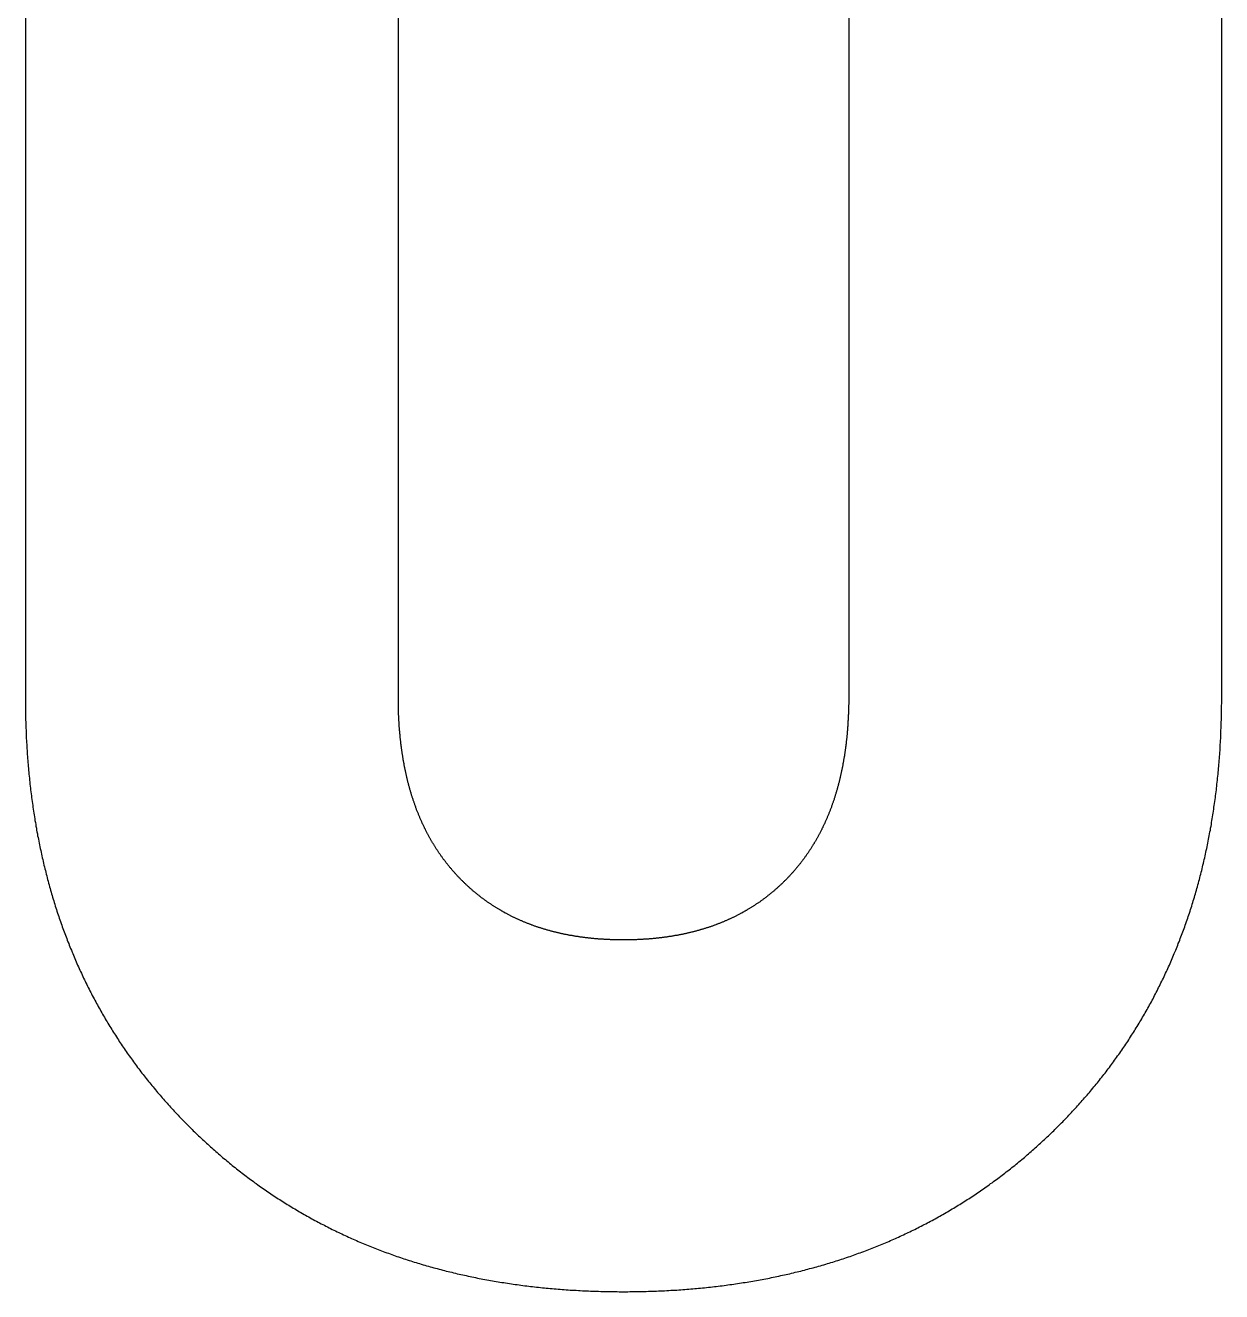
# Model space of a CAD drawing. Header units: millimetres. Extents: x -1211 to 233, y -1153 to 100.
# Drawn here: x -246.14 to -234, y -618.32 to -605.46 of the extents above; entities that cross this region are included whole.
import ezdxf

# ---------------------------------------------------------------- set-up
doc = ezdxf.new("R2010")
doc.units = ezdxf.units.MM
doc.layers.get('0').update_dxf_attribs({"lineweight": 25, "true_color": 0xffffff})

msp = doc.modelspace()

# ---------------------------------------------------------------- linework, layer by layer
at = {"color": 5, "true_color": 0x0000ff, "flags": 128}
for points in [[(-246.138, -598.642), (-246.138, -612.285), (-246.138, -612.306), (-246.138, -612.327), (-246.138, -612.348), (-246.138, -612.369), (-246.137, -612.391), (-246.137, -612.412), (-246.137, -612.433), (-246.136, -612.454), (-246.136, -612.474), (-246.135, -612.495), (-246.135, -612.516), (-246.134, -612.537), (-246.134, -612.558), (-246.133, -612.579), (-246.132, -612.599), (-246.131, -612.62), (-246.131, -612.641), (-246.13, -612.661), (-246.129, -612.682), (-246.128, -612.703), (-246.127, -612.723), (-246.126, -612.744), (-246.124, -612.764), (-246.123, -612.785), (-246.122, -612.805), (-246.121, -612.825), (-246.119, -612.846), (-246.118, -612.866), (-246.116, -612.886), (-246.115, -612.907), (-246.113, -612.927), (-246.112, -612.947), (-246.11, -612.967), (-246.108, -612.987), (-246.107, -613.007), (-246.105, -613.027), (-246.103, -613.048), (-246.101, -613.068), (-246.099, -613.087), (-246.097, -613.107), (-246.095, -613.127), (-246.093, -613.147), (-246.091, -613.167), (-246.088, -613.187), (-246.086, -613.207), (-246.084, -613.226), (-246.081, -613.246), (-246.079, -613.266), (-246.077, -613.285), (-246.074, -613.305), (-246.071, -613.325), (-246.069, -613.344), (-246.066, -613.364), (-246.063, -613.383), (-246.061, -613.403), (-246.058, -613.422), (-246.055, -613.441), (-246.052, -613.461), (-246.049, -613.48), (-246.046, -613.499), (-246.043, -613.519), (-246.04, -613.538), (-246.036, -613.557), (-246.033, -613.576), (-246.03, -613.595), (-246.026, -613.614), (-246.023, -613.634), (-246.02, -613.653), (-246.016, -613.672), (-246.013, -613.691), (-246.009, -613.709), (-246.005, -613.728), (-246.002, -613.747), (-245.998, -613.766), (-245.994, -613.785), (-245.99, -613.804), (-245.986, -613.822), (-245.982, -613.841), (-245.978, -613.86), (-245.974, -613.878), (-245.97, -613.897), (-245.966, -613.916), (-245.962, -613.934), (-245.957, -613.953), (-245.953, -613.971), (-245.949, -613.99), (-245.944, -614.008), (-245.94, -614.027), (-245.935, -614.045), (-245.931, -614.063), (-245.926, -614.081), (-245.921, -614.1), (-245.916, -614.118), (-245.912, -614.136), (-245.907, -614.154), (-245.902, -614.172), (-245.897, -614.191), (-245.892, -614.209), (-245.887, -614.227), (-245.882, -614.245), (-245.877, -614.263), (-245.872, -614.281), (-245.866, -614.299), (-245.861, -614.316), (-245.856, -614.334), (-245.85, -614.352), (-245.845, -614.37), (-245.839, -614.388), (-245.834, -614.405), (-245.828, -614.423), (-245.822, -614.441), (-245.817, -614.458), (-245.811, -614.476), (-245.805, -614.493), (-245.799, -614.511), (-245.793, -614.528), (-245.787, -614.546), (-245.781, -614.563), (-245.775, -614.581), (-245.769, -614.598), (-245.763, -614.615), (-245.757, -614.633), (-245.751, -614.65), (-245.744, -614.667), (-245.738, -614.684), (-245.731, -614.702), (-245.725, -614.719), (-245.718, -614.736), (-245.712, -614.753), (-245.705, -614.77), (-245.698, -614.787), (-245.692, -614.804), (-245.685, -614.821), (-245.678, -614.838), (-245.671, -614.855), (-245.664, -614.872), (-245.657, -614.888), (-245.65, -614.905), (-245.643, -614.922), (-245.636, -614.939), (-245.629, -614.955), (-245.622, -614.972), (-245.614, -614.989), (-245.607, -615.005), (-245.6, -615.022), (-245.592, -615.038), (-245.585, -615.055), (-245.577, -615.071), (-245.569, -615.088), (-245.562, -615.104), (-245.554, -615.12), (-245.546, -615.137), (-245.538, -615.153), (-245.531, -615.169), (-245.523, -615.186), (-245.515, -615.202), (-245.507, -615.218), (-245.499, -615.234), (-245.491, -615.25), (-245.482, -615.266), (-245.474, -615.282), (-245.466, -615.298), (-245.458, -615.314), (-245.449, -615.33), (-245.441, -615.346), (-245.432, -615.362), (-245.424, -615.378), (-245.415, -615.394), (-245.406, -615.409), (-245.398, -615.425), (-245.389, -615.441), (-245.38, -615.457), (-245.371, -615.472), (-245.363, -615.488), (-245.354, -615.504), (-245.345, -615.519), (-245.336, -615.535), (-245.327, -615.55), (-245.317, -615.566), (-245.308, -615.581), (-245.299, -615.596), (-245.29, -615.612), (-245.28, -615.627), (-245.271, -615.642), (-245.261, -615.658), (-245.252, -615.673), (-245.242, -615.688), (-245.233, -615.703), (-245.223, -615.718), (-245.213, -615.734), (-245.204, -615.749), (-245.194, -615.764), (-245.184, -615.779), (-245.174, -615.794), (-245.164, -615.809), (-245.154, -615.824), (-245.144, -615.838), (-245.134, -615.853), (-245.124, -615.868), (-245.114, -615.883), (-245.103, -615.898), (-245.093, -615.912), (-245.083, -615.927), (-245.072, -615.942), (-245.062, -615.956), (-245.051, -615.971), (-245.041, -615.986), (-245.03, -616), (-245.019, -616.015), (-245.008, -616.029), (-244.998, -616.044), (-244.987, -616.058), (-244.976, -616.072), (-244.965, -616.087), (-244.954, -616.101), (-244.943, -616.115), (-244.932, -616.129), (-244.921, -616.144), (-244.91, -616.158), (-244.898, -616.172), (-244.887, -616.186), (-244.876, -616.2), (-244.864, -616.214), (-244.853, -616.228), (-244.841, -616.242), (-244.83, -616.256), (-244.818, -616.27), (-244.807, -616.284), (-244.795, -616.298), (-244.783, -616.312), (-244.771, -616.326), (-244.759, -616.339), (-244.748, -616.353), (-244.736, -616.367), (-244.724, -616.38), (-244.711, -616.394), (-244.699, -616.408), (-244.687, -616.421), (-244.675, -616.435), (-244.663, -616.448), (-244.65, -616.462), (-244.638, -616.475), (-244.626, -616.489), (-244.613, -616.502), (-244.601, -616.515), (-244.588, -616.529), (-244.575, -616.542), (-244.563, -616.555), (-244.55, -616.568), (-244.537, -616.582), (-244.524, -616.595), (-244.511, -616.608), (-244.499, -616.621), (-244.486, -616.634), (-244.473, -616.647), (-244.459, -616.66), (-244.446, -616.673), (-244.433, -616.686), (-244.42, -616.699), (-244.407, -616.711), (-244.393, -616.724), (-244.38, -616.737), (-244.367, -616.75), (-244.354, -616.762), (-244.34, -616.775), (-244.327, -616.787), (-244.313, -616.8), (-244.3, -616.812), (-244.286, -616.824), (-244.273, -616.837), (-244.259, -616.849), (-244.246, -616.861), (-244.232, -616.873), (-244.218, -616.885), (-244.205, -616.897), (-244.191, -616.909), (-244.177, -616.921), (-244.163, -616.933), (-244.149, -616.945), (-244.136, -616.957), (-244.122, -616.968), (-244.108, -616.98), (-244.094, -616.992), (-244.08, -617.003), (-244.066, -617.015), (-244.052, -617.026), (-244.038, -617.038), (-244.024, -617.049), (-244.009, -617.06), (-243.995, -617.072), (-243.981, -617.083), (-243.967, -617.094), (-243.953, -617.105), (-243.938, -617.116), (-243.924, -617.127), (-243.91, -617.138), (-243.895, -617.149), (-243.881, -617.16), (-243.866, -617.171), (-243.852, -617.182), (-243.837, -617.192), (-243.823, -617.203), (-243.808, -617.214), (-243.794, -617.224), (-243.779, -617.235), (-243.764, -617.245), (-243.75, -617.256), (-243.735, -617.266), (-243.72, -617.276), (-243.705, -617.287), (-243.69, -617.297), (-243.676, -617.307), (-243.661, -617.317), (-243.646, -617.327), (-243.631, -617.337), (-243.616, -617.347), (-243.601, -617.357), (-243.586, -617.367), (-243.571, -617.377), (-243.555, -617.386), (-243.54, -617.396), (-243.525, -617.406), (-243.51, -617.415), (-243.495, -617.425), (-243.479, -617.435), (-243.464, -617.444), (-243.449, -617.453), (-243.433, -617.463), (-243.418, -617.472), (-243.402, -617.481), (-243.387, -617.49), (-243.372, -617.5), (-243.356, -617.509), (-243.34, -617.518), (-243.325, -617.527), (-243.309, -617.536), (-243.294, -617.545), (-243.278, -617.553), (-243.262, -617.562), (-243.246, -617.571), (-243.231, -617.58), (-243.215, -617.588), (-243.199, -617.597), (-243.183, -617.605), (-243.167, -617.614), (-243.151, -617.622), (-243.135, -617.631), (-243.119, -617.639), (-243.103, -617.647), (-243.087, -617.656), (-243.071, -617.664), (-243.055, -617.672), (-243.039, -617.68), (-243.023, -617.688), (-243.006, -617.696), (-242.99, -617.704), (-242.974, -617.712), (-242.957, -617.72), (-242.941, -617.727), (-242.925, -617.735), (-242.908, -617.743), (-242.892, -617.75), (-242.875, -617.758), (-242.859, -617.766), (-242.842, -617.773), (-242.826, -617.78), (-242.809, -617.788), (-242.792, -617.795), (-242.776, -617.802), (-242.759, -617.81), (-242.742, -617.817), (-242.726, -617.824), (-242.709, -617.831), (-242.692, -617.838), (-242.675, -617.845), (-242.658, -617.852), (-242.641, -617.859), (-242.624, -617.866), (-242.607, -617.872), (-242.59, -617.879), (-242.573, -617.886), (-242.556, -617.892), (-242.539, -617.899), (-242.522, -617.905), (-242.505, -617.912), (-242.488, -617.918), (-242.47, -617.925), (-242.453, -617.931), (-242.436, -617.937), (-242.418, -617.943), (-242.401, -617.95), (-242.384, -617.956), (-242.366, -617.962), (-242.349, -617.968), (-242.331, -617.974), (-242.314, -617.98), (-242.296, -617.986), (-242.279, -617.991), (-242.261, -617.997), (-242.243, -618.003), (-242.226, -618.008), (-242.208, -618.014), (-242.19, -618.02), (-242.172, -618.025), (-242.155, -618.031), (-242.137, -618.036), (-242.119, -618.041), (-242.101, -618.047), (-242.083, -618.052), (-242.065, -618.057), (-242.047, -618.062), (-242.029, -618.067), (-242.011, -618.072), (-241.993, -618.077), (-241.975, -618.082), (-241.957, -618.087), (-241.938, -618.092), (-241.92, -618.097), (-241.902, -618.101), (-241.884, -618.106), (-241.865, -618.111), (-241.847, -618.115), (-241.829, -618.12), (-241.81, -618.124), (-241.792, -618.129), (-241.773, -618.133), (-241.755, -618.138), (-241.736, -618.142), (-241.718, -618.146), (-241.699, -618.15), (-241.681, -618.154), (-241.662, -618.158), (-241.643, -618.162), (-241.624, -618.166), (-241.606, -618.17), (-241.587, -618.174), (-241.568, -618.178), (-241.549, -618.182), (-241.53, -618.186), (-241.511, -618.189), (-241.493, -618.193), (-241.474, -618.196), (-241.455, -618.2), (-241.435, -618.203), (-241.416, -618.207), (-241.397, -618.21), (-241.378, -618.214), (-241.359, -618.217), (-241.34, -618.22), (-241.321, -618.223), (-241.301, -618.226), (-241.282, -618.229), (-241.263, -618.232), (-241.243, -618.235), (-241.224, -618.238), (-241.205, -618.241), (-241.185, -618.244), (-241.166, -618.247), (-241.146, -618.249), (-241.127, -618.252), (-241.107, -618.255), (-241.087, -618.257), (-241.068, -618.26), (-241.048, -618.262), (-241.028, -618.265), (-241.009, -618.267), (-240.989, -618.269), (-240.969, -618.272), (-240.949, -618.274), (-240.929, -618.276), (-240.909, -618.278), (-240.89, -618.28), (-240.87, -618.282), (-240.85, -618.284), (-240.83, -618.286), (-240.81, -618.288), (-240.789, -618.29), (-240.769, -618.291), (-240.749, -618.293), (-240.729, -618.295), (-240.709, -618.296), (-240.689, -618.298), (-240.668, -618.299), (-240.648, -618.301), (-240.628, -618.302), (-240.607, -618.304), (-240.587, -618.305), (-240.566, -618.306), (-240.546, -618.307), (-240.525, -618.308), (-240.505, -618.309), (-240.484, -618.311), (-240.464, -618.311), (-240.443, -618.312), (-240.423, -618.313), (-240.402, -618.314), (-240.381, -618.315), (-240.36, -618.316), (-240.34, -618.316), (-240.319, -618.317), (-240.298, -618.318), (-240.277, -618.318), (-240.256, -618.319), (-240.235, -618.319), (-240.214, -618.319), (-240.193, -618.32), (-240.172, -618.32), (-240.151, -618.32), (-240.13, -618.32), (-240.109, -618.321), (-240.088, -618.321), (-240.067, -618.321), (-240.045, -618.321), (-240.024, -618.321), (-240.003, -618.32), (-239.982, -618.32), (-239.961, -618.32), (-239.94, -618.32), (-239.919, -618.319), (-239.898, -618.319), (-239.877, -618.319), (-239.856, -618.318), (-239.835, -618.318), (-239.814, -618.317), (-239.794, -618.316), (-239.773, -618.316), (-239.752, -618.315), (-239.731, -618.314), (-239.711, -618.313), (-239.69, -618.312), (-239.669, -618.311), (-239.649, -618.311), (-239.628, -618.309), (-239.608, -618.308), (-239.587, -618.307), (-239.567, -618.306), (-239.546, -618.305), (-239.526, -618.304), (-239.506, -618.302), (-239.485, -618.301), (-239.465, -618.299), (-239.445, -618.298), (-239.424, -618.296), (-239.404, -618.295), (-239.384, -618.293), (-239.364, -618.291), (-239.344, -618.29), (-239.324, -618.288), (-239.304, -618.286), (-239.284, -618.284), (-239.264, -618.282), (-239.244, -618.28), (-239.224, -618.278), (-239.204, -618.276), (-239.184, -618.274), (-239.164, -618.272), (-239.144, -618.269), (-239.125, -618.267), (-239.105, -618.265), (-239.085, -618.262), (-239.065, -618.26), (-239.046, -618.257), (-239.026, -618.255), (-239.007, -618.252), (-238.987, -618.249), (-238.968, -618.247), (-238.948, -618.244), (-238.929, -618.241), (-238.909, -618.238), (-238.89, -618.235), (-238.87, -618.232), (-238.851, -618.229), (-238.832, -618.226), (-238.813, -618.223), (-238.793, -618.22), (-238.774, -618.217), (-238.755, -618.214), (-238.736, -618.21), (-238.717, -618.207), (-238.698, -618.203), (-238.679, -618.2), (-238.66, -618.196), (-238.641, -618.193), (-238.622, -618.189), (-238.603, -618.186), (-238.584, -618.182), (-238.565, -618.178), (-238.546, -618.174), (-238.527, -618.17), (-238.509, -618.166), (-238.49, -618.162), (-238.471, -618.158), (-238.453, -618.154), (-238.434, -618.15), (-238.415, -618.146), (-238.397, -618.142), (-238.378, -618.138), (-238.36, -618.133), (-238.341, -618.129), (-238.323, -618.124), (-238.305, -618.12), (-238.286, -618.115), (-238.268, -618.111), (-238.249, -618.106), (-238.231, -618.101), (-238.213, -618.097), (-238.195, -618.092), (-238.177, -618.087), (-238.158, -618.082), (-238.14, -618.077), (-238.122, -618.072), (-238.104, -618.067), (-238.086, -618.062), (-238.068, -618.057), (-238.05, -618.052), (-238.032, -618.047), (-238.014, -618.041), (-237.996, -618.036), (-237.979, -618.031), (-237.961, -618.025), (-237.943, -618.02), (-237.925, -618.014), (-237.908, -618.008), (-237.89, -618.003), (-237.872, -617.997), (-237.855, -617.991), (-237.837, -617.986), (-237.819, -617.98), (-237.802, -617.974), (-237.784, -617.968), (-237.767, -617.962), (-237.75, -617.956), (-237.732, -617.95), (-237.715, -617.943), (-237.697, -617.937), (-237.68, -617.931), (-237.663, -617.925), (-237.646, -617.918), (-237.628, -617.912), (-237.611, -617.905), (-237.594, -617.899), (-237.577, -617.892), (-237.56, -617.886), (-237.543, -617.879), (-237.526, -617.872), (-237.509, -617.866), (-237.492, -617.859), (-237.475, -617.852), (-237.458, -617.845), (-237.441, -617.838), (-237.424, -617.831), (-237.408, -617.824), (-237.391, -617.817), (-237.374, -617.81), (-237.357, -617.802), (-237.341, -617.795), (-237.324, -617.788), (-237.307, -617.78), (-237.291, -617.773), (-237.274, -617.766), (-237.258, -617.758), (-237.241, -617.75), (-237.225, -617.743), (-237.209, -617.735), (-237.192, -617.727), (-237.176, -617.72), (-237.159, -617.712), (-237.143, -617.704), (-237.127, -617.696), (-237.111, -617.688), (-237.094, -617.68), (-237.078, -617.672), (-237.062, -617.664), (-237.046, -617.656), (-237.03, -617.647), (-237.014, -617.639), (-236.998, -617.631), (-236.982, -617.622), (-236.966, -617.614), (-236.95, -617.605), (-236.934, -617.597), (-236.918, -617.588), (-236.903, -617.58), (-236.887, -617.571), (-236.871, -617.562), (-236.855, -617.553), (-236.84, -617.545), (-236.824, -617.536), (-236.808, -617.527), (-236.793, -617.518), (-236.777, -617.509), (-236.762, -617.5), (-236.746, -617.49), (-236.731, -617.481), (-236.715, -617.472), (-236.7, -617.463), (-236.684, -617.453), (-236.669, -617.444), (-236.654, -617.435), (-236.639, -617.425), (-236.623, -617.415), (-236.608, -617.406), (-236.593, -617.396), (-236.578, -617.386), (-236.563, -617.377), (-236.548, -617.367), (-236.532, -617.357), (-236.517, -617.347), (-236.502, -617.337), (-236.488, -617.327), (-236.473, -617.317), (-236.458, -617.307), (-236.443, -617.297), (-236.428, -617.287), (-236.413, -617.276), (-236.398, -617.266), (-236.384, -617.256), (-236.369, -617.245), (-236.354, -617.235), (-236.34, -617.224), (-236.325, -617.214), (-236.31, -617.203), (-236.296, -617.192), (-236.281, -617.182), (-236.267, -617.171), (-236.252, -617.16), (-236.238, -617.149), (-236.224, -617.138), (-236.209, -617.127), (-236.195, -617.116), (-236.181, -617.105), (-236.166, -617.094), (-236.152, -617.083), (-236.138, -617.072), (-236.124, -617.06), (-236.11, -617.049), (-236.095, -617.038), (-236.081, -617.026), (-236.067, -617.015), (-236.053, -617.003), (-236.039, -616.992), (-236.025, -616.98), (-236.011, -616.968), (-235.998, -616.957), (-235.984, -616.945), (-235.97, -616.933), (-235.956, -616.921), (-235.942, -616.909), (-235.929, -616.897), (-235.915, -616.885), (-235.901, -616.873), (-235.888, -616.861), (-235.874, -616.849), (-235.86, -616.837), (-235.847, -616.824), (-235.833, -616.812), (-235.82, -616.8), (-235.806, -616.787), (-235.793, -616.775), (-235.78, -616.762), (-235.766, -616.75), (-235.753, -616.737), (-235.74, -616.724), (-235.726, -616.711), (-235.713, -616.699), (-235.7, -616.686), (-235.687, -616.673), (-235.674, -616.66), (-235.661, -616.647), (-235.648, -616.634), (-235.635, -616.621), (-235.622, -616.608), (-235.609, -616.595), (-235.596, -616.582), (-235.583, -616.568), (-235.57, -616.555), (-235.558, -616.542), (-235.545, -616.529), (-235.533, -616.515), (-235.52, -616.502), (-235.508, -616.489), (-235.495, -616.475), (-235.483, -616.462), (-235.47, -616.448), (-235.458, -616.435), (-235.446, -616.421), (-235.434, -616.408), (-235.422, -616.394), (-235.41, -616.38), (-235.398, -616.367), (-235.386, -616.353), (-235.374, -616.339), (-235.362, -616.326), (-235.35, -616.312), (-235.338, -616.298), (-235.327, -616.284), (-235.315, -616.27), (-235.303, -616.256), (-235.292, -616.242), (-235.28, -616.228), (-235.269, -616.214), (-235.257, -616.2), (-235.246, -616.186), (-235.235, -616.172), (-235.224, -616.158), (-235.212, -616.144), (-235.201, -616.129), (-235.19, -616.115), (-235.179, -616.101), (-235.168, -616.087), (-235.157, -616.072), (-235.146, -616.058), (-235.135, -616.044), (-235.125, -616.029), (-235.114, -616.015), (-235.103, -616), (-235.093, -615.986), (-235.082, -615.971), (-235.072, -615.956), (-235.061, -615.942), (-235.051, -615.927), (-235.04, -615.912), (-235.03, -615.898), (-235.02, -615.883), (-235.009, -615.868), (-234.999, -615.853), (-234.989, -615.838), (-234.979, -615.824), (-234.969, -615.809), (-234.959, -615.794), (-234.949, -615.779), (-234.939, -615.764), (-234.93, -615.749), (-234.92, -615.734), (-234.91, -615.718), (-234.9, -615.703), (-234.891, -615.688), (-234.881, -615.673), (-234.872, -615.658), (-234.862, -615.642), (-234.853, -615.627), (-234.844, -615.612), (-234.834, -615.596), (-234.825, -615.581), (-234.816, -615.566), (-234.807, -615.55), (-234.798, -615.535), (-234.789, -615.519), (-234.78, -615.504), (-234.771, -615.488), (-234.762, -615.472), (-234.753, -615.457), (-234.744, -615.441), (-234.735, -615.425), (-234.727, -615.409), (-234.718, -615.394), (-234.709, -615.378), (-234.701, -615.362), (-234.692, -615.346), (-234.684, -615.33), (-234.676, -615.314), (-234.667, -615.298), (-234.659, -615.282), (-234.651, -615.266), (-234.643, -615.25), (-234.635, -615.234), (-234.627, -615.218), (-234.618, -615.202), (-234.611, -615.186), (-234.603, -615.169), (-234.595, -615.153), (-234.587, -615.137), (-234.579, -615.12), (-234.571, -615.104), (-234.564, -615.088), (-234.556, -615.071), (-234.549, -615.055), (-234.541, -615.038), (-234.534, -615.022), (-234.526, -615.005), (-234.519, -614.989), (-234.512, -614.972), (-234.504, -614.955), (-234.497, -614.939), (-234.49, -614.922), (-234.483, -614.905), (-234.476, -614.888), (-234.469, -614.872), (-234.462, -614.855), (-234.455, -614.838), (-234.448, -614.821), (-234.441, -614.804), (-234.435, -614.787), (-234.428, -614.77), (-234.421, -614.753), (-234.415, -614.736), (-234.408, -614.719), (-234.402, -614.702), (-234.395, -614.684), (-234.389, -614.667), (-234.383, -614.65), (-234.376, -614.633), (-234.37, -614.615), (-234.364, -614.598), (-234.358, -614.581), (-234.352, -614.563), (-234.346, -614.546), (-234.34, -614.528), (-234.334, -614.511), (-234.328, -614.493), (-234.322, -614.476), (-234.316, -614.458), (-234.311, -614.441), (-234.305, -614.423), (-234.299, -614.405), (-234.294, -614.388), (-234.288, -614.37), (-234.283, -614.352), (-234.278, -614.334), (-234.272, -614.316), (-234.267, -614.299), (-234.262, -614.281), (-234.256, -614.263), (-234.251, -614.245), (-234.246, -614.227), (-234.241, -614.209), (-234.236, -614.191), (-234.231, -614.172), (-234.226, -614.154), (-234.221, -614.136), (-234.217, -614.118), (-234.212, -614.1), (-234.207, -614.081), (-234.203, -614.063), (-234.198, -614.045), (-234.194, -614.027), (-234.189, -614.008), (-234.185, -613.99), (-234.18, -613.971), (-234.176, -613.953), (-234.172, -613.934), (-234.167, -613.916), (-234.163, -613.897), (-234.159, -613.878), (-234.155, -613.86), (-234.151, -613.841), (-234.147, -613.822), (-234.143, -613.804), (-234.139, -613.785), (-234.135, -613.766), (-234.132, -613.747), (-234.128, -613.728), (-234.124, -613.709), (-234.121, -613.691), (-234.117, -613.672), (-234.114, -613.653), (-234.11, -613.634), (-234.107, -613.614), (-234.103, -613.595), (-234.1, -613.576), (-234.097, -613.557), (-234.094, -613.538), (-234.09, -613.519), (-234.087, -613.499), (-234.084, -613.48), (-234.081, -613.461), (-234.078, -613.441), (-234.075, -613.422), (-234.073, -613.403), (-234.07, -613.383), (-234.067, -613.364), (-234.064, -613.344), (-234.062, -613.325), (-234.059, -613.305), (-234.057, -613.285), (-234.054, -613.266), (-234.052, -613.246), (-234.049, -613.226), (-234.047, -613.207), (-234.045, -613.187), (-234.043, -613.167), (-234.04, -613.147), (-234.038, -613.127), (-234.036, -613.107), (-234.034, -613.087), (-234.032, -613.068), (-234.03, -613.048), (-234.028, -613.027), (-234.027, -613.007), (-234.025, -612.987), (-234.023, -612.967), (-234.021, -612.947), (-234.02, -612.927), (-234.018, -612.907), (-234.017, -612.886), (-234.015, -612.866), (-234.014, -612.846), (-234.012, -612.825), (-234.011, -612.805), (-234.01, -612.785), (-234.009, -612.764), (-234.008, -612.744), (-234.006, -612.723), (-234.005, -612.703), (-234.004, -612.682), (-234.003, -612.661), (-234.003, -612.641), (-234.002, -612.62), (-234.001, -612.599), (-234, -612.579), (-233.999, -612.558), (-233.999, -612.537), (-233.998, -612.516), (-233.998, -612.495), (-233.997, -612.474), (-233.997, -612.454), (-233.996, -612.433), (-233.996, -612.412), (-233.996, -612.391), (-233.996, -612.369), (-233.995, -612.348), (-233.995, -612.327), (-233.995, -612.306), (-233.995, -612.285), (-233.995, -598.642)], [(-237.781, -598.642), (-237.781, -612.285), (-237.781, -612.294), (-237.781, -612.303), (-237.781, -612.312), (-237.781, -612.322), (-237.781, -612.331), (-237.781, -612.34), (-237.781, -612.349), (-237.781, -612.358), (-237.782, -612.367), (-237.782, -612.376), (-237.782, -612.385), (-237.782, -612.394), (-237.782, -612.403), (-237.783, -612.412), (-237.783, -612.421), (-237.783, -612.43), (-237.784, -612.439), (-237.784, -612.448), (-237.784, -612.457), (-237.785, -612.466), (-237.785, -612.475), (-237.785, -612.484), (-237.786, -612.492), (-237.786, -612.501), (-237.787, -612.51), (-237.787, -612.519), (-237.788, -612.528), (-237.788, -612.536), (-237.789, -612.545), (-237.789, -612.554), (-237.79, -612.563), (-237.79, -612.571), (-237.791, -612.58), (-237.792, -612.589), (-237.792, -612.597), (-237.793, -612.606), (-237.794, -612.614), (-237.794, -612.623), (-237.795, -612.632), (-237.796, -612.64), (-237.796, -612.649), (-237.797, -612.657), (-237.798, -612.666), (-237.799, -612.674), (-237.8, -612.683), (-237.8, -612.691), (-237.801, -612.7), (-237.802, -612.708), (-237.803, -612.716), (-237.804, -612.725), (-237.805, -612.733), (-237.806, -612.742), (-237.807, -612.75), (-237.808, -612.758), (-237.809, -612.767), (-237.81, -612.775), (-237.811, -612.783), (-237.812, -612.791), (-237.813, -612.8), (-237.814, -612.808), (-237.815, -612.816), (-237.816, -612.824), (-237.818, -612.833), (-237.819, -612.841), (-237.82, -612.849), (-237.821, -612.857), (-237.822, -612.865), (-237.824, -612.873), (-237.825, -612.881), (-237.826, -612.889), (-237.828, -612.897), (-237.829, -612.905), (-237.83, -612.914), (-237.832, -612.922), (-237.833, -612.93), (-237.834, -612.937), (-237.836, -612.945), (-237.837, -612.953), (-237.839, -612.961), (-237.84, -612.969), (-237.842, -612.977), (-237.843, -612.985), (-237.845, -612.993), (-237.846, -613.001), (-237.848, -613.009), (-237.849, -613.016), (-237.851, -613.024), (-237.853, -613.032), (-237.854, -613.04), (-237.856, -613.047), (-237.858, -613.055), (-237.859, -613.063), (-237.861, -613.071), (-237.863, -613.078), (-237.864, -613.086), (-237.866, -613.094), (-237.868, -613.101), (-237.87, -613.109), (-237.872, -613.116), (-237.874, -613.124), (-237.875, -613.132), (-237.877, -613.139), (-237.879, -613.147), (-237.881, -613.154), (-237.883, -613.162), (-237.885, -613.169), (-237.887, -613.177), (-237.889, -613.184), (-237.891, -613.191), (-237.893, -613.199), (-237.895, -613.206), (-237.897, -613.214), (-237.899, -613.221), (-237.901, -613.228), (-237.903, -613.236), (-237.906, -613.243), (-237.908, -613.25), (-237.91, -613.258), (-237.912, -613.265), (-237.914, -613.272), (-237.917, -613.279), (-237.919, -613.287), (-237.921, -613.294), (-237.923, -613.301), (-237.926, -613.308), (-237.928, -613.315), (-237.93, -613.322), (-237.933, -613.33), (-237.935, -613.337), (-237.937, -613.344), (-237.94, -613.351), (-237.942, -613.358), (-237.945, -613.365), (-237.947, -613.372), (-237.95, -613.379), (-237.952, -613.386), (-237.955, -613.393), (-237.957, -613.4), (-237.96, -613.407), (-237.962, -613.414), (-237.965, -613.421), (-237.968, -613.428), (-237.97, -613.434), (-237.973, -613.441), (-237.976, -613.448), (-237.978, -613.455), (-237.981, -613.462), (-237.984, -613.469), (-237.987, -613.475), (-237.989, -613.482), (-237.992, -613.489), (-237.995, -613.496), (-237.998, -613.502), (-238.001, -613.509), (-238.003, -613.516), (-238.006, -613.522), (-238.009, -613.529), (-238.012, -613.536), (-238.015, -613.542), (-238.018, -613.549), (-238.021, -613.555), (-238.024, -613.562), (-238.027, -613.569), (-238.03, -613.575), (-238.033, -613.582), (-238.036, -613.588), (-238.039, -613.595), (-238.042, -613.601), (-238.045, -613.608), (-238.049, -613.614), (-238.052, -613.62), (-238.055, -613.627), (-238.058, -613.633), (-238.061, -613.64), (-238.065, -613.646), (-238.068, -613.652), (-238.071, -613.659), (-238.074, -613.665), (-238.078, -613.671), (-238.081, -613.677), (-238.084, -613.684), (-238.088, -613.69), (-238.091, -613.696), (-238.095, -613.702), (-238.098, -613.709), (-238.101, -613.715), (-238.105, -613.721), (-238.108, -613.727), (-238.112, -613.733), (-238.115, -613.739), (-238.119, -613.745), (-238.122, -613.751), (-238.126, -613.758), (-238.13, -613.764), (-238.133, -613.77), (-238.137, -613.776), (-238.14, -613.782), (-238.144, -613.788), (-238.148, -613.794), (-238.151, -613.799), (-238.155, -613.805), (-238.159, -613.811), (-238.163, -613.817), (-238.166, -613.823), (-238.17, -613.829), (-238.174, -613.835), (-238.178, -613.841), (-238.182, -613.846), (-238.186, -613.852), (-238.189, -613.858), (-238.193, -613.864), (-238.197, -613.87), (-238.201, -613.875), (-238.205, -613.881), (-238.209, -613.887), (-238.213, -613.892), (-238.217, -613.898), (-238.221, -613.904), (-238.225, -613.909), (-238.229, -613.915), (-238.233, -613.921), (-238.237, -613.926), (-238.242, -613.932), (-238.246, -613.937), (-238.25, -613.943), (-238.254, -613.948), (-238.258, -613.954), (-238.262, -613.959), (-238.267, -613.965), (-238.271, -613.97), (-238.275, -613.976), (-238.28, -613.981), (-238.284, -613.987), (-238.288, -613.992), (-238.293, -613.997), (-238.297, -614.003), (-238.301, -614.008), (-238.306, -614.013), (-238.31, -614.019), (-238.315, -614.024), (-238.319, -614.029), (-238.323, -614.034), (-238.328, -614.04), (-238.332, -614.045), (-238.337, -614.05), (-238.342, -614.055), (-238.346, -614.06), (-238.351, -614.066), (-238.355, -614.071), (-238.36, -614.076), (-238.365, -614.081), (-238.369, -614.086), (-238.374, -614.091), (-238.379, -614.096), (-238.383, -614.101), (-238.388, -614.106), (-238.393, -614.111), (-238.398, -614.116), (-238.402, -614.121), (-238.407, -614.126), (-238.412, -614.131), (-238.417, -614.136), (-238.422, -614.141), (-238.426, -614.146), (-238.431, -614.151), (-238.436, -614.156), (-238.441, -614.16), (-238.446, -614.165), (-238.451, -614.17), (-238.456, -614.175), (-238.461, -614.179), (-238.466, -614.184), (-238.471, -614.189), (-238.476, -614.194), (-238.481, -614.198), (-238.486, -614.203), (-238.491, -614.208), (-238.496, -614.212), (-238.501, -614.217), (-238.506, -614.221), (-238.511, -614.226), (-238.516, -614.23), (-238.521, -614.235), (-238.526, -614.239), (-238.532, -614.244), (-238.537, -614.248), (-238.542, -614.253), (-238.547, -614.257), (-238.552, -614.261), (-238.557, -614.266), (-238.563, -614.27), (-238.568, -614.274), (-238.573, -614.279), (-238.579, -614.283), (-238.584, -614.287), (-238.589, -614.292), (-238.594, -614.296), (-238.6, -614.3), (-238.605, -614.304), (-238.61, -614.308), (-238.616, -614.312), (-238.621, -614.317), (-238.627, -614.321), (-238.632, -614.325), (-238.637, -614.329), (-238.643, -614.333), (-238.648, -614.337), (-238.654, -614.341), (-238.659, -614.345), (-238.665, -614.349), (-238.67, -614.353), (-238.676, -614.357), (-238.681, -614.361), (-238.687, -614.365), (-238.693, -614.369), (-238.698, -614.372), (-238.704, -614.376), (-238.709, -614.38), (-238.715, -614.384), (-238.721, -614.388), (-238.726, -614.391), (-238.732, -614.395), (-238.738, -614.399), (-238.743, -614.403), (-238.749, -614.406), (-238.755, -614.41), (-238.761, -614.413), (-238.766, -614.417), (-238.772, -614.421), (-238.778, -614.424), (-238.784, -614.428), (-238.789, -614.431), (-238.795, -614.435), (-238.801, -614.438), (-238.807, -614.442), (-238.813, -614.445), (-238.819, -614.449), (-238.825, -614.452), (-238.831, -614.456), (-238.836, -614.459), (-238.842, -614.462), (-238.848, -614.466), (-238.854, -614.469), (-238.86, -614.472), (-238.866, -614.476), (-238.872, -614.479), (-238.878, -614.482), (-238.884, -614.485), (-238.89, -614.489), (-238.896, -614.492), (-238.903, -614.495), (-238.909, -614.498), (-238.915, -614.501), (-238.921, -614.504), (-238.927, -614.507), (-238.933, -614.51), (-238.939, -614.514), (-238.946, -614.517), (-238.952, -614.52), (-238.958, -614.523), (-238.964, -614.526), (-238.97, -614.529), (-238.977, -614.531), (-238.983, -614.534), (-238.989, -614.537), (-238.996, -614.54), (-239.002, -614.543), (-239.008, -614.546), (-239.014, -614.549), (-239.021, -614.551), (-239.027, -614.554), (-239.034, -614.557), (-239.04, -614.56), (-239.046, -614.562), (-239.053, -614.565), (-239.059, -614.568), (-239.066, -614.57), (-239.072, -614.573), (-239.079, -614.576), (-239.085, -614.578), (-239.092, -614.581), (-239.098, -614.583), (-239.105, -614.586), (-239.111, -614.589), (-239.118, -614.591), (-239.124, -614.593), (-239.131, -614.596), (-239.138, -614.598), (-239.144, -614.601), (-239.151, -614.603), (-239.157, -614.606), (-239.164, -614.608), (-239.171, -614.61), (-239.178, -614.613), (-239.184, -614.615), (-239.191, -614.617), (-239.198, -614.619), (-239.204, -614.622), (-239.211, -614.624), (-239.218, -614.626), (-239.225, -614.628), (-239.232, -614.631), (-239.238, -614.633), (-239.245, -614.635), (-239.252, -614.637), (-239.259, -614.639), (-239.266, -614.641), (-239.273, -614.643), (-239.28, -614.645), (-239.287, -614.647), (-239.293, -614.649), (-239.3, -614.651), (-239.307, -614.653), (-239.314, -614.655), (-239.321, -614.657), (-239.328, -614.659), (-239.335, -614.661), (-239.342, -614.663), (-239.349, -614.664), (-239.356, -614.666), (-239.364, -614.668), (-239.371, -614.67), (-239.378, -614.672), (-239.385, -614.673), (-239.392, -614.675), (-239.399, -614.677), (-239.406, -614.678), (-239.413, -614.68), (-239.421, -614.682), (-239.428, -614.683), (-239.435, -614.685), (-239.442, -614.686), (-239.45, -614.688), (-239.457, -614.69), (-239.464, -614.691), (-239.471, -614.693), (-239.479, -614.694), (-239.486, -614.695), (-239.493, -614.697), (-239.501, -614.698), (-239.508, -614.7), (-239.515, -614.701), (-239.523, -614.703), (-239.53, -614.704), (-239.538, -614.705), (-239.545, -614.706), (-239.552, -614.708), (-239.56, -614.709), (-239.567, -614.71), (-239.575, -614.712), (-239.582, -614.713), (-239.59, -614.714), (-239.597, -614.715), (-239.605, -614.716), (-239.612, -614.717), (-239.62, -614.718), (-239.628, -614.72), (-239.635, -614.721), (-239.643, -614.722), (-239.65, -614.723), (-239.658, -614.724), (-239.666, -614.725), (-239.673, -614.726), (-239.681, -614.727), (-239.689, -614.728), (-239.697, -614.728), (-239.704, -614.729), (-239.712, -614.73), (-239.72, -614.731), (-239.728, -614.732), (-239.735, -614.733), (-239.743, -614.734), (-239.751, -614.734), (-239.759, -614.735), (-239.767, -614.736), (-239.774, -614.737), (-239.782, -614.737), (-239.79, -614.738), (-239.798, -614.739), (-239.806, -614.739), (-239.814, -614.74), (-239.822, -614.74), (-239.83, -614.741), (-239.838, -614.742), (-239.846, -614.742), (-239.854, -614.743), (-239.862, -614.743), (-239.87, -614.744), (-239.878, -614.744), (-239.886, -614.744), (-239.894, -614.745), (-239.902, -614.745), (-239.91, -614.746), (-239.918, -614.746), (-239.926, -614.746), (-239.934, -614.747), (-239.943, -614.747), (-239.951, -614.747), (-239.959, -614.748), (-239.967, -614.748), (-239.975, -614.748), (-239.984, -614.748), (-239.992, -614.748), (-240, -614.749), (-240.008, -614.749), (-240.017, -614.749), (-240.025, -614.749), (-240.033, -614.749), (-240.042, -614.749), (-240.05, -614.749), (-240.058, -614.749), (-240.067, -614.749), (-240.075, -614.749), (-240.083, -614.749), (-240.092, -614.749), (-240.1, -614.749), (-240.108, -614.749), (-240.117, -614.749), (-240.125, -614.749), (-240.133, -614.749), (-240.141, -614.748), (-240.15, -614.748), (-240.158, -614.748), (-240.166, -614.748), (-240.174, -614.748), (-240.182, -614.747), (-240.191, -614.747), (-240.199, -614.747), (-240.207, -614.746), (-240.215, -614.746), (-240.223, -614.746), (-240.231, -614.745), (-240.239, -614.745), (-240.247, -614.744), (-240.255, -614.744), (-240.263, -614.744), (-240.271, -614.743), (-240.279, -614.743), (-240.287, -614.742), (-240.295, -614.742), (-240.303, -614.741), (-240.311, -614.74), (-240.319, -614.74), (-240.327, -614.739), (-240.335, -614.739), (-240.343, -614.738), (-240.351, -614.737), (-240.359, -614.737), (-240.367, -614.736), (-240.374, -614.735), (-240.382, -614.734), (-240.39, -614.734), (-240.398, -614.733), (-240.406, -614.732), (-240.413, -614.731), (-240.421, -614.73), (-240.429, -614.729), (-240.437, -614.728), (-240.444, -614.728), (-240.452, -614.727), (-240.46, -614.726), (-240.467, -614.725), (-240.475, -614.724), (-240.483, -614.723), (-240.49, -614.722), (-240.498, -614.721), (-240.506, -614.72), (-240.513, -614.718), (-240.521, -614.717), (-240.528, -614.716), (-240.536, -614.715), (-240.543, -614.714), (-240.551, -614.713), (-240.558, -614.712), (-240.566, -614.71), (-240.573, -614.709), (-240.581, -614.708), (-240.588, -614.706), (-240.596, -614.705), (-240.603, -614.704), (-240.61, -614.703), (-240.618, -614.701), (-240.625, -614.7), (-240.633, -614.698), (-240.64, -614.697), (-240.647, -614.695), (-240.655, -614.694), (-240.662, -614.693), (-240.669, -614.691), (-240.676, -614.69), (-240.684, -614.688), (-240.691, -614.686), (-240.698, -614.685), (-240.705, -614.683), (-240.713, -614.682), (-240.72, -614.68), (-240.727, -614.678), (-240.734, -614.677), (-240.741, -614.675), (-240.748, -614.673), (-240.755, -614.672), (-240.763, -614.67), (-240.77, -614.668), (-240.777, -614.666), (-240.784, -614.664), (-240.791, -614.663), (-240.798, -614.661), (-240.805, -614.659), (-240.812, -614.657), (-240.819, -614.655), (-240.826, -614.653), (-240.833, -614.651), (-240.84, -614.649), (-240.847, -614.647), (-240.854, -614.645), (-240.861, -614.643), (-240.867, -614.641), (-240.874, -614.639), (-240.881, -614.637), (-240.888, -614.635), (-240.895, -614.633), (-240.902, -614.631), (-240.908, -614.628), (-240.915, -614.626), (-240.922, -614.624), (-240.929, -614.622), (-240.936, -614.619), (-240.942, -614.617), (-240.949, -614.615), (-240.956, -614.613), (-240.962, -614.61), (-240.969, -614.608), (-240.976, -614.606), (-240.982, -614.603), (-240.989, -614.601), (-240.996, -614.598), (-241.002, -614.596), (-241.009, -614.593), (-241.015, -614.591), (-241.022, -614.589), (-241.029, -614.586), (-241.035, -614.583), (-241.042, -614.581), (-241.048, -614.578), (-241.055, -614.576), (-241.061, -614.573), (-241.068, -614.57), (-241.074, -614.568), (-241.08, -614.565), (-241.087, -614.562), (-241.093, -614.56), (-241.1, -614.557), (-241.106, -614.554), (-241.112, -614.551), (-241.119, -614.549), (-241.125, -614.546), (-241.131, -614.543), (-241.138, -614.54), (-241.144, -614.537), (-241.15, -614.534), (-241.157, -614.531), (-241.163, -614.529), (-241.169, -614.526), (-241.175, -614.523), (-241.181, -614.52), (-241.188, -614.517), (-241.194, -614.514), (-241.2, -614.51), (-241.206, -614.507), (-241.212, -614.504), (-241.218, -614.501), (-241.225, -614.498), (-241.231, -614.495), (-241.237, -614.492), (-241.243, -614.489), (-241.249, -614.485), (-241.255, -614.482), (-241.261, -614.479), (-241.267, -614.476), (-241.273, -614.472), (-241.279, -614.469), (-241.285, -614.466), (-241.291, -614.462), (-241.297, -614.459), (-241.303, -614.456), (-241.309, -614.452), (-241.314, -614.449), (-241.32, -614.445), (-241.326, -614.442), (-241.332, -614.438), (-241.338, -614.435), (-241.344, -614.431), (-241.35, -614.428), (-241.355, -614.424), (-241.361, -614.421), (-241.367, -614.417), (-241.373, -614.413), (-241.378, -614.41), (-241.384, -614.406), (-241.39, -614.403), (-241.396, -614.399), (-241.401, -614.395), (-241.407, -614.391), (-241.413, -614.388), (-241.418, -614.384), (-241.424, -614.38), (-241.429, -614.376), (-241.435, -614.372), (-241.441, -614.369), (-241.446, -614.365), (-241.452, -614.361), (-241.457, -614.357), (-241.463, -614.353), (-241.468, -614.349), (-241.474, -614.345), (-241.479, -614.341), (-241.485, -614.337), (-241.49, -614.333), (-241.496, -614.329), (-241.501, -614.325), (-241.507, -614.321), (-241.512, -614.317), (-241.517, -614.312), (-241.523, -614.308), (-241.528, -614.304), (-241.533, -614.3), (-241.539, -614.296), (-241.544, -614.292), (-241.549, -614.287), (-241.555, -614.283), (-241.56, -614.279), (-241.565, -614.274), (-241.57, -614.27), (-241.576, -614.266), (-241.581, -614.261), (-241.586, -614.257), (-241.591, -614.253), (-241.596, -614.248), (-241.602, -614.244), (-241.607, -614.239), (-241.612, -614.235), (-241.617, -614.23), (-241.622, -614.226), (-241.627, -614.221), (-241.632, -614.217), (-241.637, -614.212), (-241.642, -614.208), (-241.647, -614.203), (-241.652, -614.198), (-241.657, -614.194), (-241.662, -614.189), (-241.667, -614.184), (-241.672, -614.179), (-241.677, -614.175), (-241.682, -614.17), (-241.687, -614.165), (-241.692, -614.16), (-241.697, -614.156), (-241.702, -614.151), (-241.707, -614.146), (-241.712, -614.141), (-241.716, -614.136), (-241.721, -614.131), (-241.726, -614.126), (-241.731, -614.121), (-241.736, -614.116), (-241.74, -614.111), (-241.745, -614.106), (-241.75, -614.101), (-241.755, -614.096), (-241.759, -614.091), (-241.764, -614.086), (-241.769, -614.081), (-241.773, -614.076), (-241.778, -614.071), (-241.783, -614.066), (-241.787, -614.06), (-241.792, -614.055), (-241.796, -614.05), (-241.801, -614.045), (-241.805, -614.04), (-241.81, -614.034), (-241.814, -614.029), (-241.819, -614.024), (-241.823, -614.019), (-241.828, -614.013), (-241.832, -614.008), (-241.836, -614.003), (-241.841, -613.997), (-241.845, -613.992), (-241.849, -613.987), (-241.854, -613.981), (-241.858, -613.976), (-241.862, -613.97), (-241.866, -613.965), (-241.871, -613.959), (-241.875, -613.954), (-241.879, -613.948), (-241.883, -613.943), (-241.887, -613.937), (-241.892, -613.932), (-241.896, -613.926), (-241.9, -613.921), (-241.904, -613.915), (-241.908, -613.909), (-241.912, -613.904), (-241.916, -613.898), (-241.92, -613.892), (-241.924, -613.887), (-241.928, -613.881), (-241.932, -613.875), (-241.936, -613.87), (-241.94, -613.864), (-241.944, -613.858), (-241.948, -613.852), (-241.952, -613.846), (-241.955, -613.841), (-241.959, -613.835), (-241.963, -613.829), (-241.967, -613.823), (-241.971, -613.817), (-241.974, -613.811), (-241.978, -613.805), (-241.982, -613.799), (-241.985, -613.794), (-241.989, -613.788), (-241.993, -613.782), (-241.996, -613.776), (-242, -613.77), (-242.004, -613.764), (-242.007, -613.758), (-242.011, -613.751), (-242.014, -613.745), (-242.018, -613.739), (-242.021, -613.733), (-242.025, -613.727), (-242.028, -613.721), (-242.032, -613.715), (-242.035, -613.709), (-242.039, -613.702), (-242.042, -613.696), (-242.045, -613.69), (-242.049, -613.684), (-242.052, -613.677), (-242.055, -613.671), (-242.059, -613.665), (-242.062, -613.659), (-242.065, -613.652), (-242.069, -613.646), (-242.072, -613.64), (-242.075, -613.633), (-242.078, -613.627), (-242.081, -613.62), (-242.085, -613.614), (-242.088, -613.608), (-242.091, -613.601), (-242.094, -613.595), (-242.097, -613.588), (-242.1, -613.582), (-242.103, -613.575), (-242.106, -613.569), (-242.109, -613.562), (-242.112, -613.555), (-242.115, -613.549), (-242.118, -613.542), (-242.121, -613.536), (-242.124, -613.529), (-242.127, -613.522), (-242.13, -613.516), (-242.133, -613.509), (-242.135, -613.502), (-242.138, -613.496), (-242.141, -613.489), (-242.144, -613.482), (-242.147, -613.475), (-242.149, -613.469), (-242.152, -613.462), (-242.155, -613.455), (-242.158, -613.448), (-242.16, -613.441), (-242.163, -613.434), (-242.166, -613.428), (-242.168, -613.421), (-242.171, -613.414), (-242.173, -613.407), (-242.176, -613.4), (-242.178, -613.393), (-242.181, -613.386), (-242.183, -613.379), (-242.186, -613.372), (-242.188, -613.365), (-242.191, -613.358), (-242.193, -613.351), (-242.196, -613.344), (-242.198, -613.337), (-242.201, -613.33), (-242.203, -613.322), (-242.205, -613.315), (-242.208, -613.308), (-242.21, -613.301), (-242.212, -613.294), (-242.214, -613.287), (-242.217, -613.279), (-242.219, -613.272), (-242.221, -613.265), (-242.223, -613.258), (-242.225, -613.25), (-242.228, -613.243), (-242.23, -613.236), (-242.232, -613.228), (-242.234, -613.221), (-242.236, -613.214), (-242.238, -613.206), (-242.24, -613.199), (-242.242, -613.191), (-242.244, -613.184), (-242.246, -613.177), (-242.248, -613.169), (-242.25, -613.162), (-242.252, -613.154), (-242.254, -613.147), (-242.256, -613.139), (-242.258, -613.132), (-242.26, -613.124), (-242.262, -613.116), (-242.263, -613.109), (-242.265, -613.101), (-242.267, -613.094), (-242.269, -613.086), (-242.27, -613.078), (-242.272, -613.071), (-242.274, -613.063), (-242.276, -613.055), (-242.277, -613.047), (-242.279, -613.04), (-242.281, -613.032), (-242.282, -613.024), (-242.284, -613.016), (-242.285, -613.009), (-242.287, -613.001), (-242.288, -612.993), (-242.29, -612.985), (-242.292, -612.977), (-242.293, -612.969), (-242.294, -612.961), (-242.296, -612.953), (-242.297, -612.945), (-242.299, -612.937), (-242.3, -612.93), (-242.302, -612.922), (-242.303, -612.914), (-242.304, -612.905), (-242.306, -612.897), (-242.307, -612.889), (-242.308, -612.881), (-242.309, -612.873), (-242.311, -612.865), (-242.312, -612.857), (-242.313, -612.849), (-242.314, -612.841), (-242.316, -612.833), (-242.317, -612.824), (-242.318, -612.816), (-242.319, -612.808), (-242.32, -612.8), (-242.321, -612.791), (-242.322, -612.783), (-242.323, -612.775), (-242.324, -612.767), (-242.325, -612.758), (-242.326, -612.75), (-242.327, -612.742), (-242.328, -612.733), (-242.329, -612.725), (-242.33, -612.716), (-242.331, -612.708), (-242.332, -612.7), (-242.333, -612.691), (-242.334, -612.683), (-242.334, -612.674), (-242.335, -612.666), (-242.336, -612.657), (-242.337, -612.649), (-242.337, -612.64), (-242.338, -612.632), (-242.339, -612.623), (-242.34, -612.614), (-242.34, -612.606), (-242.341, -612.597), (-242.342, -612.589), (-242.342, -612.58), (-242.343, -612.571), (-242.343, -612.563), (-242.344, -612.554), (-242.345, -612.545), (-242.345, -612.536), (-242.346, -612.528), (-242.346, -612.519), (-242.347, -612.51), (-242.347, -612.501), (-242.347, -612.492), (-242.348, -612.484), (-242.348, -612.475), (-242.349, -612.466), (-242.349, -612.457), (-242.349, -612.448), (-242.35, -612.439), (-242.35, -612.43), (-242.35, -612.421), (-242.35, -612.412), (-242.351, -612.403), (-242.351, -612.394), (-242.351, -612.385), (-242.351, -612.376), (-242.352, -612.367), (-242.352, -612.358), (-242.352, -612.349), (-242.352, -612.34), (-242.352, -612.331), (-242.352, -612.322), (-242.352, -612.312), (-242.352, -612.303), (-242.352, -612.294), (-242.352, -612.285), (-242.352, -598.642)]]:
    msp.add_lwpolyline(points, dxfattribs=at)

doc.saveas('drawing.dxf')
